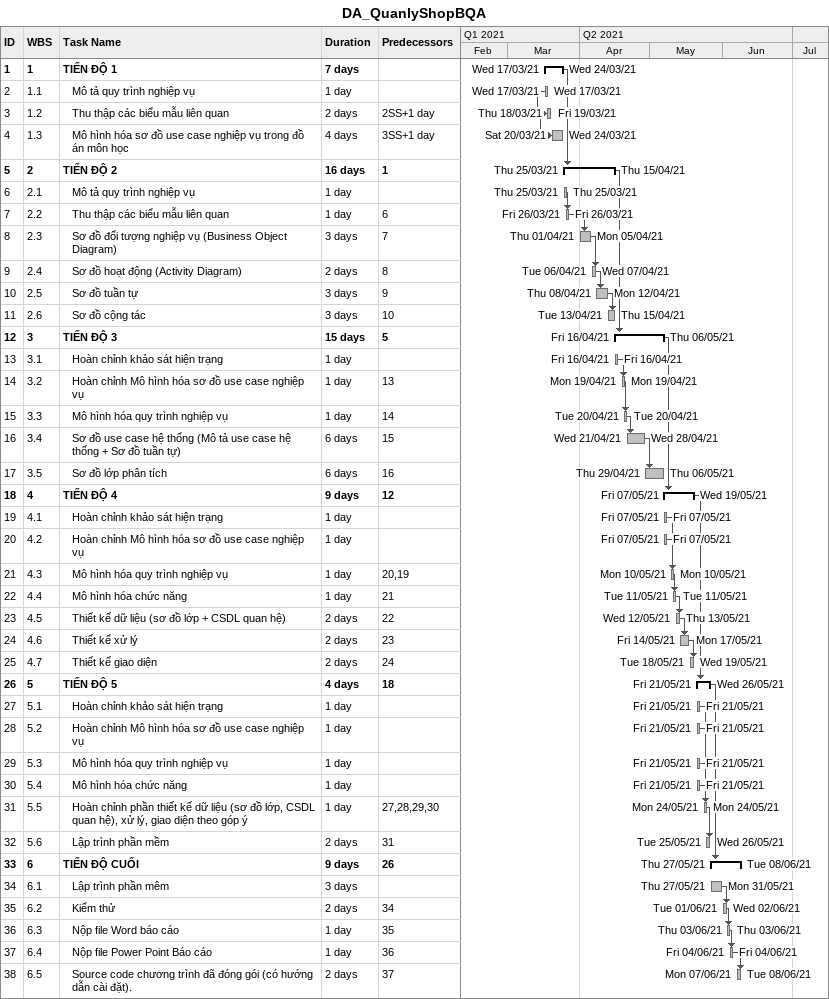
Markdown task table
DA_QuanlyShopBQA

| ID | WBS | Task | Duration | Start | Finish | Predecessors |
|---|---|---|---|---|---|---|
| 1 | 1 | **TIẾN ĐỘ 1** | 7d | 2021-03-17 | 2021-03-24 |  |
| 2 | 1.1 | Mô tả quy trình nghiệp vụ | 1d | 2021-03-17 | 2021-03-17 |  |
| 3 | 1.2 | Thu thập các biểu mẫu liên quan | 2d | 2021-03-18 | 2021-03-19 | 2SS+1d |
| 4 | 1.3 | Mô hình hóa sơ đồ use case nghiệp vụ trong đồ án môn học | 4d | 2021-03-20 | 2021-03-24 | 3SS+1d |
| 5 | 2 | **TIẾN ĐỘ 2** | 16d | 2021-03-25 | 2021-04-15 | 1 |
| 6 | 2.1 | Mô tả quy trình nghiệp vụ | 1d | 2021-03-25 | 2021-03-25 |  |
| 7 | 2.2 | Thu thập các biểu mẫu liên quan | 1d | 2021-03-26 | 2021-03-26 | 6 |
| 8 | 2.3 | Sơ đồ đối tượng nghiệp vụ (Business Object Diagram) | 3d | 2021-04-01 | 2021-04-05 | 7 |
| 9 | 2.4 | Sơ đồ hoạt động (Activity Diagram) | 2d | 2021-04-06 | 2021-04-07 | 8 |
| 10 | 2.5 | Sơ đồ tuần tự | 3d | 2021-04-08 | 2021-04-12 | 9 |
| 11 | 2.6 | Sơ đồ cộng tác | 3d | 2021-04-13 | 2021-04-15 | 10 |
| 12 | 3 | **TIẾN ĐỘ 3** | 15d | 2021-04-16 | 2021-05-06 | 5 |
| 13 | 3.1 | Hoàn chỉnh khảo sát hiện trạng | 1d | 2021-04-16 | 2021-04-16 |  |
| 14 | 3.2 | Hoàn chỉnh Mô hình hóa sơ đồ use case nghiệp vụ | 1d | 2021-04-19 | 2021-04-19 | 13 |
| 15 | 3.3 | Mô hình hóa quy trình nghiệp vụ | 1d | 2021-04-20 | 2021-04-20 | 14 |
| 16 | 3.4 | Sơ đồ use case hệ thống (Mô tả use case hệ thống + Sơ đồ tuần tự) | 6d | 2021-04-21 | 2021-04-28 | 15 |
| 17 | 3.5 | Sơ đồ lớp phân tích | 6d | 2021-04-29 | 2021-05-06 | 16 |
| 18 | 4 | **TIẾN ĐỘ 4** | 9d | 2021-05-07 | 2021-05-19 | 12 |
| 19 | 4.1 | Hoàn chỉnh khảo sát hiện trạng | 1d | 2021-05-07 | 2021-05-07 |  |
| 20 | 4.2 | Hoàn chỉnh Mô hình hóa sơ đồ use case nghiệp vụ | 1d | 2021-05-07 | 2021-05-07 |  |
| 21 | 4.3 | Mô hình hóa quy trình nghiệp vụ | 1d | 2021-05-10 | 2021-05-10 | 20, 19 |
| 22 | 4.4 | Mô hình hóa chức năng | 1d | 2021-05-11 | 2021-05-11 | 21 |
| 23 | 4.5 | Thiết kế dữ liệu (sơ đồ lớp + CSDL quan hệ) | 2d | 2021-05-12 | 2021-05-13 | 22 |
| 24 | 4.6 | Thiết kế xử lý | 2d | 2021-05-14 | 2021-05-17 | 23 |
| 25 | 4.7 | Thiết kế giao diện | 2d | 2021-05-18 | 2021-05-19 | 24 |
| 26 | 5 | **TIẾN ĐỘ 5** | 4d | 2021-05-21 | 2021-05-26 | 18 |
| 27 | 5.1 | Hoàn chỉnh khảo sát hiện trạng | 1d | 2021-05-21 | 2021-05-21 |  |
| 28 | 5.2 | Hoàn chỉnh Mô hình hóa sơ đồ use case nghiệp vụ | 1d | 2021-05-21 | 2021-05-21 |  |
| 29 | 5.3 | Mô hình hóa quy trình nghiệp vụ | 1d | 2021-05-21 | 2021-05-21 |  |
| 30 | 5.4 | Mô hình hóa chức năng | 1d | 2021-05-21 | 2021-05-21 |  |
| 31 | 5.5 | Hoàn chỉnh phần thiết kế dữ liệu (sơ đồ lớp, CSDL quan hệ), xử lý, giao diện theo góp ý | 1d | 2021-05-24 | 2021-05-24 | 27, 28, 29, 30 |
| 32 | 5.6 | Lập trình phần mềm | 2d | 2021-05-25 | 2021-05-26 | 31 |
| 33 | 6 | **TIẾN ĐỘ CUỐI** | 9d | 2021-05-27 | 2021-06-08 | 26 |
| 34 | 6.1 | Lập trình phần mêm | 3d | 2021-05-27 | 2021-05-31 |  |
| 35 | 6.2 | Kiểm thử | 2d | 2021-06-01 | 2021-06-02 | 34 |
| 36 | 6.3 | Nộp file Word báo cáo | 1d | 2021-06-03 | 2021-06-03 | 35 |
| 37 | 6.4 | Nộp file Power Point Báo cáo | 1d | 2021-06-04 | 2021-06-04 | 36 |
| 38 | 6.5 | Source code chương trình đã đóng gói (có hướng dẫn cài đặt). | 2d | 2021-06-07 | 2021-06-08 | 37 |
